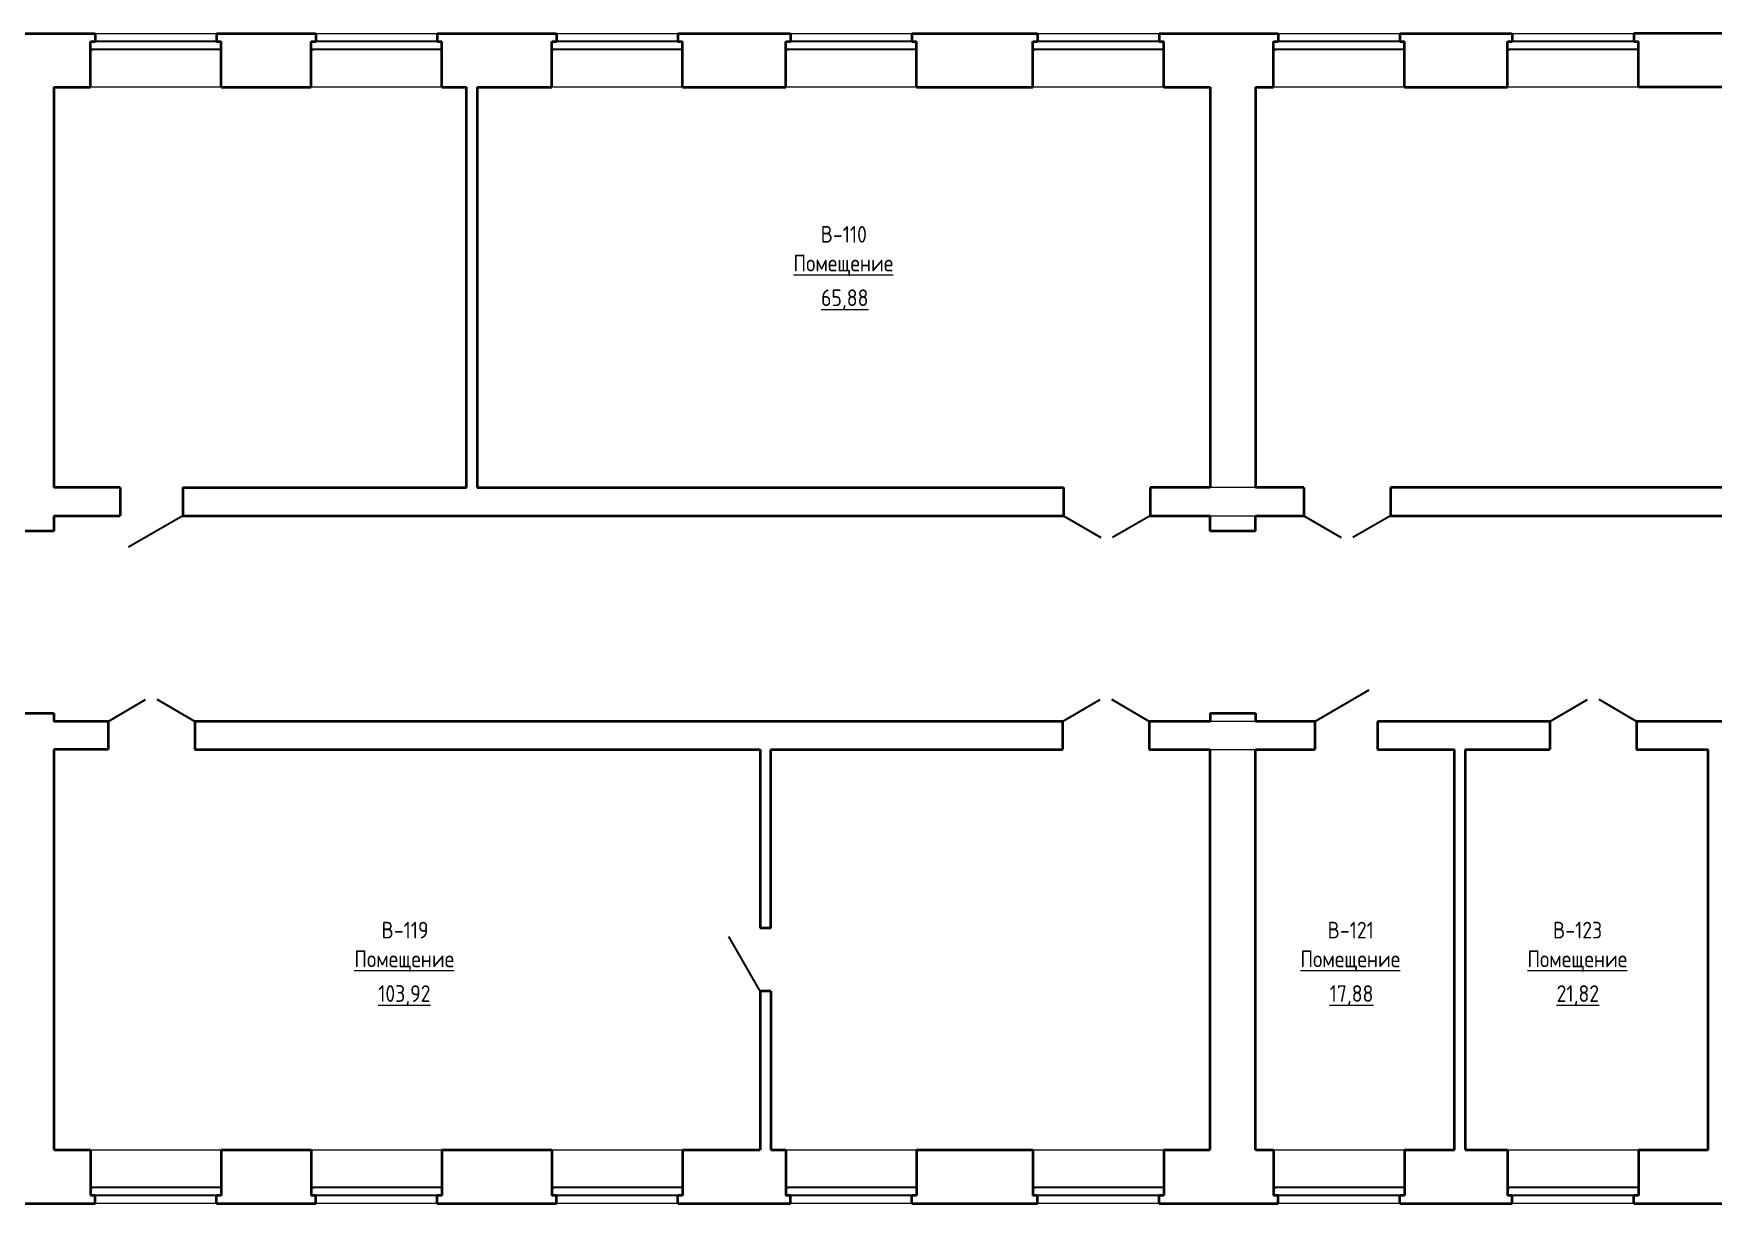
# Model space of a CAD drawing. Header units: millimetres. Extents: x -24 to 373619, y 275 to 149465.
# Drawn here: x 63321 to 88483, y 65095 to 82615 of the extents above; entities that cross this region are included whole.
import ezdxf

# ---------------------------------------------------------------- set-up
doc = ezdxf.new("R2010")
doc.units = ezdxf.units.MM
for name, color, linetype, lineweight in [('Двери', 7, 'Continuous', 18), ('Каркас_Импост', 7, 'Continuous', 30), ('Марки помещений', 7, 'Continuous', 18), ('Окна', 7, 'Continuous', 18), ('Панель', 7, 'Continuous', 30), ('Стены', 7, 'Continuous', 18), ('Стены разрез', 7, 'Continuous', 40)]:
    doc.layers.add(name, color=color, linetype=linetype, lineweight=lineweight)
doc.styles.add('GOST Common_1', font='GOST Common.ttf', dxfattribs={"width": 0.9, "height": 250})

# ---------------------------------------------------------------- blocks, each defined once
blk = doc.blocks.new('AC_Дверь_Двупольная_ДеревяннаяВнутренняя_филенчатая_с_верхом - 1260х2080-413008-001_Весь этаж')
at = {"layer": 'Панель'}
for p, q in [((-650, 210), (-87, 535)), ((650, 210), (87, 535))]:
    blk.add_line(p, q, dxfattribs=at)
blk = doc.blocks.new('ИРНИТУ_Дверь_Однопольная_ДеревяннаяВнутренняя_филенчатая - 900х2080 без верха-1341253-001_Весь этаж')
at = {"layer": 'Панель'}
blk.add_line((-470, 210), (344, 680), dxfattribs=at)
blk = doc.blocks.new('ИРНИТУ_Дверь_Однопольная_ДеревяннаяВнутренняя_филенчатая - 900х2080 без верха-1341261-001_Весь этаж')
at = {"layer": 'Панель'}
blk.add_line((-470, 80), (344, 550), dxfattribs=at)
blk = doc.blocks.new('ИРНИТУ-Окно-ГОСТ23166-99_4_2_Створки - 1920 x 2350-415137-001_Весь этаж')
at = {"layer": 'Каркас_Импост'}
for p, q in [((-1018.1, -160), (941.9, -160)), ((-1018.1, -280), (-1018.1, -160)), ((-1018.1, -160), (-983.1, -160)), ((941.9, -160), (906.9, -160)), ((941.9, -280), (941.9, -160)), ((-1018.1, -280), (941.9, -280)), ((-1018.1, -280), (-983.1, -280)), ((941.9, -280), (906.9, -280))]:
    blk.add_line(p, q, dxfattribs=at)
blk = doc.blocks.new('ИРНИТУ-Окно-ГОСТ23166-99_4_2_Створки - 1920 x 2350-415142-001_Весь этаж')
at = {"layer": 'Каркас_Импост'}
for p, q in [((-1018.1, 280), (941.9, 280)), ((-1018.1, 280), (-1018.1, 160)), ((-1018.1, 280), (-983.1, 280)), ((941.9, 280), (906.9, 280)), ((941.9, 280), (941.9, 160)), ((-1018.1, 160), (941.9, 160)), ((-1018.1, 160), (-983.1, 160)), ((941.9, 160), (906.9, 160))]:
    blk.add_line(p, q, dxfattribs=at)

msp = doc.modelspace()

# ---------------------------------------------------------------- linework, layer by layer
at = {"layer": 'Стены'}
for p, q in [((64242, 82615), (66062, 82615)), ((67547, 82615), (69367, 82615)), ((71152, 82615), (72972, 82615)), ((74657, 82615), (76477, 82615)), ((78361, 82615), (80181, 82615)), ((81966, 82615), (83786, 82615)), ((85471, 82615), (87291, 82615)), ((66132, 81815), (64172, 81815)), ((69437, 81815), (67477, 81815)), ((73042, 81815), (71082, 81815)), ((76547, 81815), (74587, 81815)), ((80251, 81815), (78291, 81815)), ((83856, 81815), (81896, 81815)), ((87361, 81815), (85401, 81815)), ((81626, 75815), (80946, 75815)), ((80946, 75395), (81626, 75395)), ((81626, 72315), (80946, 72315)), ((80946, 71895), (81626, 71895)), ((64172, 65895), (66132, 65895)), ((67477, 65895), (69437, 65895)), ((71082, 65895), (73042, 65895)), ((74587, 65895), (76547, 65895)), ((78291, 65895), (80251, 65895)), ((81896, 65895), (83856, 65895)), ((85401, 65895), (87361, 65895)), ((66062, 65095), (64242, 65095)), ((69367, 65095), (67547, 65095)), ((72972, 65095), (71152, 65095)), ((76477, 65095), (74657, 65095)), ((80181, 65095), (78361, 65095)), ((83786, 65095), (81966, 65095)), ((87291, 65095), (85471, 65095))]:
    msp.add_line(p, q, dxfattribs=at)
at = {"layer": 'Стены разрез'}
for p, q in [((61203, 82615), (64242, 82615)), ((64242, 82615), (64242, 82495)), ((66062, 82615), (67547, 82615)), ((66062, 82615), (66062, 82495)), ((67547, 82615), (67547, 82495)), ((69367, 82615), (71152, 82615)), ((69367, 82615), (69367, 82495)), ((71152, 82615), (71152, 82495)), ((72972, 82615), (74657, 82615)), ((72972, 82615), (72972, 82495)), ((74657, 82615), (74657, 82495)), ((76477, 82615), (78361, 82615)), ((76477, 82615), (76477, 82495)), ((78361, 82615), (78361, 82495)), ((80181, 82615), (81966, 82615)), ((80181, 82615), (80181, 82495)), ((81966, 82615), (81966, 82495)), ((83786, 82615), (85471, 82615)), ((83786, 82615), (83786, 82495)), ((85471, 82615), (85471, 82495)), ((89066, 82615), (87291, 82615)), ((87291, 82615), (87291, 82495)), ((64172, 82495), (64242, 82495)), ((64172, 81815), (64172, 82495)), ((66062, 82495), (66132, 82495)), ((66132, 81815), (66132, 82495)), ((67477, 82495), (67547, 82495)), ((67477, 81815), (67477, 82495)), ((69367, 82495), (69437, 82495)), ((69437, 81815), (69437, 82495)), ((71082, 82495), (71152, 82495)), ((71082, 81815), (71082, 82495)), ((72972, 82495), (73042, 82495)), ((73042, 81815), (73042, 82495)), ((74587, 82495), (74657, 82495)), ((74587, 81815), (74587, 82495)), ((76477, 82495), (76547, 82495)), ((76547, 81815), (76547, 82495)), ((78291, 82495), (78361, 82495)), ((78291, 81815), (78291, 82495)), ((80181, 82495), (80251, 82495)), ((80251, 81815), (80251, 82495)), ((81896, 82495), (81966, 82495)), ((81896, 81815), (81896, 82495)), ((83786, 82495), (83856, 82495)), ((83856, 81815), (83856, 82495)), ((85401, 82495), (85471, 82495)), ((85401, 81815), (85401, 82495)), ((87291, 82495), (87361, 82495)), ((87361, 81815), (87361, 82495)), ((63626, 81815), (64172, 81815)), ((63626, 81815), (63626, 75815)), ((66132, 81815), (67477, 81815)), ((69437, 81815), (69806, 81815)), ((69806, 75815), (69806, 81815)), ((69966, 81815), (71082, 81815)), ((69966, 81815), (69966, 75815)), ((73042, 81815), (74587, 81815)), ((76547, 81815), (78291, 81815)), ((80251, 81815), (80946, 81815)), ((80946, 81815), (80946, 75815)), ((81626, 81815), (81896, 81815)), ((81626, 81815), (81626, 75815)), ((83856, 81815), (85401, 81815)), ((88996, 81815), (87361, 81815)), ((64616, 75815), (63626, 75815)), ((64616, 75815), (64616, 75395)), ((65556, 75815), (69806, 75815)), ((65556, 75815), (65556, 75395)), ((69966, 75815), (78746, 75815)), ((78746, 75815), (78746, 75395)), ((80946, 75815), (80046, 75815)), ((80046, 75815), (80046, 75395)), ((82346, 75815), (81626, 75815)), ((82346, 75815), (82346, 75395)), ((96646, 75815), (83646, 75815)), ((83646, 75815), (83646, 75395)), ((63626, 75395), (64616, 75395)), ((63626, 75395), (63626, 75164)), ((65556, 75395), (78746, 75395)), ((80046, 75395), (80946, 75395)), ((80946, 75164), (80946, 75395)), ((81626, 75395), (82346, 75395)), ((81626, 75164), (81626, 75395)), ((83646, 75395), (96646, 75395)), ((63626, 75164), (62946, 75164)), ((81626, 75164), (80946, 75164)), ((62946, 72436), (63626, 72436)), ((63626, 72436), (63626, 72315)), ((64436, 72315), (63626, 72315)), ((64436, 72315), (64436, 71895)), ((78733, 72315), (65736, 72315)), ((65736, 72315), (65736, 71895)), ((78733, 72315), (78733, 71895)), ((80946, 72315), (80033, 72315)), ((80033, 72315), (80033, 71895)), ((80946, 72436), (80946, 72315)), ((80946, 72436), (81626, 72436)), ((81626, 72436), (81626, 72315)), ((82513, 72315), (81626, 72315)), ((82513, 72315), (82513, 71895)), ((86033, 72315), (83453, 72315)), ((83453, 72315), (83453, 71895)), ((86033, 72315), (86033, 71895)), ((89193, 72315), (87333, 72315)), ((87333, 72315), (87333, 71895)), ((64436, 71895), (63626, 71895)), ((63626, 71895), (63626, 65895)), ((65736, 71895), (74206, 71895)), ((74206, 71895), (74206, 69216)), ((74366, 71895), (78733, 71895)), ((74366, 69216), (74366, 71895)), ((80033, 71895), (80946, 71895)), ((80946, 65895), (80946, 71895)), ((81626, 71895), (82513, 71895)), ((81626, 65895), (81626, 71895)), ((83453, 71895), (84606, 71895)), ((84606, 65895), (84606, 71895)), ((84766, 71895), (86033, 71895)), ((84766, 71895), (84766, 65895)), ((87333, 71895), (88403, 71895)), ((88403, 65895), (88403, 71895)), ((74366, 69216), (74206, 69216)), ((74206, 68276), (74206, 65895)), ((74366, 68276), (74206, 68276)), ((74366, 68276), (74366, 65895)), ((63626, 65895), (64172, 65895)), ((64172, 65895), (64172, 65215)), ((66132, 65895), (67477, 65895)), ((66132, 65895), (66132, 65215)), ((67477, 65895), (67477, 65215)), ((69437, 65895), (71082, 65895)), ((69437, 65895), (69437, 65215)), ((71082, 65895), (71082, 65215)), ((73042, 65895), (74206, 65895)), ((73042, 65895), (73042, 65215)), ((74366, 65895), (74587, 65895)), ((74587, 65895), (74587, 65215)), ((76547, 65895), (78291, 65895)), ((76547, 65895), (76547, 65215)), ((78291, 65895), (78291, 65215)), ((80251, 65895), (80946, 65895)), ((80251, 65895), (80251, 65215)), ((81626, 65895), (81896, 65895)), ((81896, 65895), (81896, 65215)), ((83856, 65895), (84606, 65895)), ((83856, 65895), (83856, 65215)), ((84766, 65895), (85401, 65895)), ((85401, 65895), (85401, 65215)), ((87361, 65895), (88403, 65895)), ((87361, 65895), (87361, 65215)), ((64242, 65215), (64172, 65215)), ((64242, 65095), (64242, 65215)), ((66132, 65215), (66062, 65215)), ((66062, 65095), (66062, 65215)), ((67547, 65215), (67477, 65215)), ((67547, 65095), (67547, 65215)), ((69437, 65215), (69367, 65215)), ((69367, 65095), (69367, 65215)), ((71152, 65215), (71082, 65215)), ((71152, 65095), (71152, 65215)), ((73042, 65215), (72972, 65215)), ((72972, 65095), (72972, 65215)), ((74657, 65215), (74587, 65215)), ((74657, 65095), (74657, 65215)), ((76547, 65215), (76477, 65215)), ((76477, 65095), (76477, 65215)), ((78361, 65215), (78291, 65215)), ((78361, 65095), (78361, 65215)), ((80251, 65215), (80181, 65215)), ((80181, 65095), (80181, 65215)), ((81966, 65215), (81896, 65215)), ((81966, 65095), (81966, 65215)), ((83856, 65215), (83786, 65215)), ((83786, 65095), (83786, 65215)), ((85471, 65215), (85401, 65215)), ((85471, 65095), (85471, 65215)), ((87361, 65215), (87291, 65215)), ((87291, 65095), (87291, 65215)), ((61203, 65095), (64242, 65095)), ((66062, 65095), (67547, 65095)), ((69367, 65095), (71152, 65095)), ((72972, 65095), (74657, 65095)), ((76477, 65095), (78361, 65095)), ((80181, 65095), (81966, 65095)), ((83786, 65095), (85471, 65095)), ((87291, 65095), (89851, 65095))]:
    msp.add_line(p, q, dxfattribs=at)

# ---------------------------------------------------------------- block references
at = {"layer": 'Двери'}
for name, p, rotation in [('ИРНИТУ_Дверь_Однопольная_ДеревяннаяВнутренняя_филенчатая - 900х2080 без верха-1341253-001_Весь этаж', (65086, 75605), 180), ('AC_Дверь_Двупольная_ДеревяннаяВнутренняя_филенчатая_с_верхом - 1260х2080-413008-001_Весь этаж', (79396, 75605), 180), ('AC_Дверь_Двупольная_ДеревяннаяВнутренняя_филенчатая_с_верхом - 1260х2080-413008-001_Весь этаж', (82996, 75605), 180), ('ИРНИТУ_Дверь_Однопольная_ДеревяннаяВнутренняя_филенчатая - 900х2080 без верха-1341261-001_Весь этаж', (74286, 68746), 89.99999999999993)]:
    msp.add_blockref(name, p, dxfattribs=dict(at, rotation=rotation))
for name, p in [('ИРНИТУ_Дверь_Однопольная_ДеревяннаяВнутренняя_филенчатая - 900х2080 без верха-1341253-001_Весь этаж', (82983, 72105)), ('AC_Дверь_Двупольная_ДеревяннаяВнутренняя_филенчатая_с_верхом - 1260х2080-413008-001_Весь этаж', (65086, 72105)), ('AC_Дверь_Двупольная_ДеревяннаяВнутренняя_филенчатая_с_верхом - 1260х2080-413008-001_Весь этаж', (79383, 72105)), ('AC_Дверь_Двупольная_ДеревяннаяВнутренняя_филенчатая_с_верхом - 1260х2080-413008-001_Весь этаж', (86683, 72105))]:
    msp.add_blockref(name, p, dxfattribs=at)
at = {"layer": 'Окна', "rotation": 180}
for name, p in [('ИРНИТУ-Окно-ГОСТ23166-99_4_2_Створки - 1920 x 2350-415137-001_Весь этаж', (65114, 82215)), ('ИРНИТУ-Окно-ГОСТ23166-99_4_2_Створки - 1920 x 2350-415137-001_Весь этаж', (68419, 82215)), ('ИРНИТУ-Окно-ГОСТ23166-99_4_2_Створки - 1920 x 2350-415137-001_Весь этаж', (72024, 82215)), ('ИРНИТУ-Окно-ГОСТ23166-99_4_2_Створки - 1920 x 2350-415137-001_Весь этаж', (75529, 82215)), ('ИРНИТУ-Окно-ГОСТ23166-99_4_2_Створки - 1920 x 2350-415137-001_Весь этаж', (79233, 82215)), ('ИРНИТУ-Окно-ГОСТ23166-99_4_2_Створки - 1920 x 2350-415137-001_Весь этаж', (82838, 82215)), ('ИРНИТУ-Окно-ГОСТ23166-99_4_2_Створки - 1920 x 2350-415137-001_Весь этаж', (86343, 82215)), ('ИРНИТУ-Окно-ГОСТ23166-99_4_2_Створки - 1920 x 2350-415142-001_Весь этаж', (65114, 65495)), ('ИРНИТУ-Окно-ГОСТ23166-99_4_2_Створки - 1920 x 2350-415142-001_Весь этаж', (68419, 65495)), ('ИРНИТУ-Окно-ГОСТ23166-99_4_2_Створки - 1920 x 2350-415142-001_Весь этаж', (72024, 65495)), ('ИРНИТУ-Окно-ГОСТ23166-99_4_2_Створки - 1920 x 2350-415142-001_Весь этаж', (75529, 65495)), ('ИРНИТУ-Окно-ГОСТ23166-99_4_2_Створки - 1920 x 2350-415142-001_Весь этаж', (79233, 65495)), ('ИРНИТУ-Окно-ГОСТ23166-99_4_2_Створки - 1920 x 2350-415142-001_Весь этаж', (82838, 65495)), ('ИРНИТУ-Окно-ГОСТ23166-99_4_2_Створки - 1920 x 2350-415142-001_Весь этаж', (86343, 65495))]:
    msp.add_blockref(name, p, dxfattribs=at)

# ---------------------------------------------------------------- texts
at = {"layer": 'Марки помещений', "lineweight": 9, "char_height": 250, "attachment_point": 1, "style": 'GOST Common_1'}
for s, insert, width in [('\\fGOST Common|b0|i0|c204|p34|;\\W.9;В', (75111, 79734), 223.67), ('-110', (75295, 79734), 663.8), ('\\LПомещение', (74703, 79303), 1875.95), ('\\L65,88', (75117, 78784), 873.04), ('\\fGOST Common|b0|i0|c204|p34|;\\W.9;В', (68533, 69313), 223.67), ('-119', (68718, 69313), 663.8), ('\\fGOST Common|b0|i0|c204|p34|;\\W.9;В', (82705, 69313), 223.67), ('-121', (82889, 69313), 663.8), ('\\fGOST Common|b0|i0|c204|p34|;\\W.9;В', (86081, 69313), 223.67), ('-123', (86266, 69313), 721.52), ('\\LПомещение', (68125, 68882), 1875.95), ('\\LПомещение', (82297, 68882), 1875.95), ('\\LПомещение', (85697, 68882), 1875.95), ('\\L103,92', (68483, 68363), 1010.13), ('\\L17,88', (82735, 68363), 815.32), ('\\L21,82', (86135, 68363), 815.32)]:
    msp.add_mtext(s, dxfattribs=dict(at, insert=insert, width=width))

doc.saveas('drawing.dxf')
